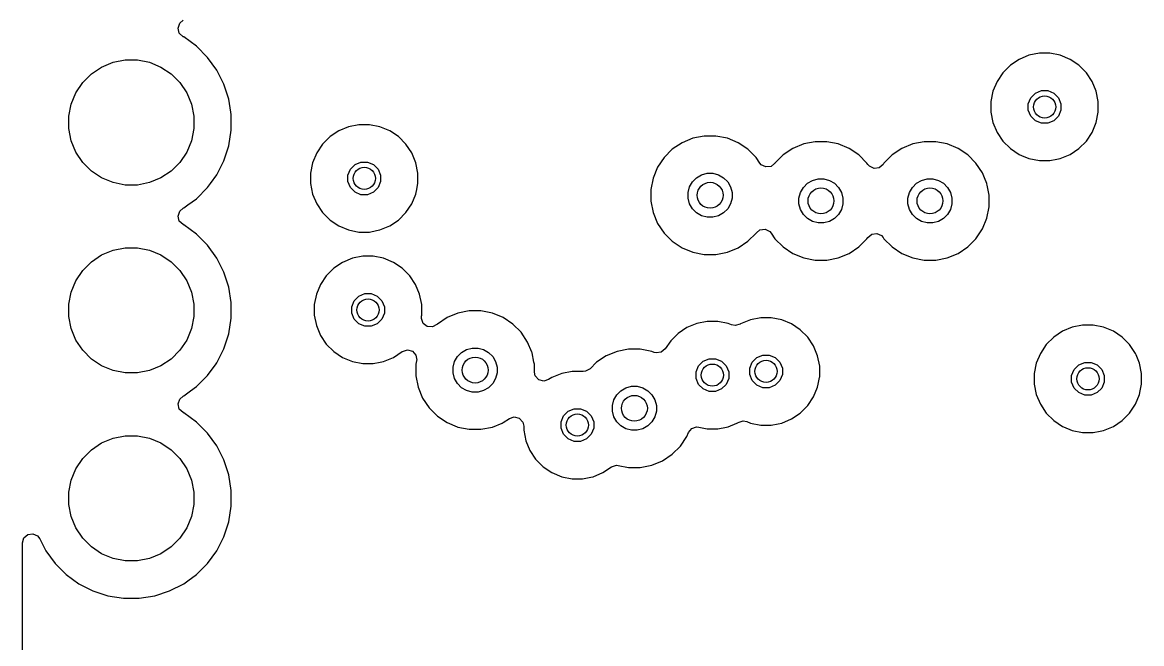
# Model space of a CAD drawing. Header units: inches. Extents: x 5.12 to 6.15, y -4.12 to -1.79.
# Drawn here: x 5.118 to 5.714, y -3.788 to -3.457 of the extents above; entities that cross this region are included whole.
import ezdxf

# ---------------------------------------------------------------- set-up
doc = ezdxf.new("R2010")
doc.units = ezdxf.units.IN
doc.header["$MEASUREMENT"] = 0
doc.layers.add('In2.Cu', color=33, linetype='CONTINUOUS', true_color=0xce7d2c)

msp = doc.modelspace()

# ---------------------------------------------------------------- linework, layer by layer
at = {"layer": 'In2.Cu', "linetype": 'CONTINUOUS'}
for p, q in [((5.20092, -3.46005), (5.20181, -3.45745)), ((5.20181, -3.45745), (5.20358, -3.45591)), ((5.20158, -3.46272), (5.20092, -3.46005)), ((5.20358, -3.46461), (5.20158, -3.46272)), ((5.2039, -3.46477), (5.20358, -3.46461)), ((5.20393, -3.46478), (5.2039, -3.46477)), ((5.2107, -3.4697), (5.20393, -3.46478)), ((5.21661, -3.47562), (5.2107, -3.4697)), ((5.16634, -3.47824), (5.17278, -3.47696)), ((5.17278, -3.47696), (5.17934, -3.47696)), ((5.17934, -3.47696), (5.18577, -3.47824)), ((5.22153, -3.48239), (5.21661, -3.47562)), ((5.64847, -3.47669), (5.64379, -3.47981)), ((5.65367, -3.47453), (5.64847, -3.47669)), ((5.64847, -3.47669), (5.64847, -3.47669)), ((5.65919, -3.47344), (5.65367, -3.47453)), ((5.65367, -3.47453), (5.65367, -3.47453)), ((5.66481, -3.47344), (5.65919, -3.47344)), ((5.65919, -3.47344), (5.65919, -3.47344)), ((5.67033, -3.47453), (5.66481, -3.47344)), ((5.66481, -3.47344), (5.66481, -3.47344)), ((5.67553, -3.47669), (5.67033, -3.47453)), ((5.67033, -3.47453), (5.67033, -3.47453)), ((5.68021, -3.47981), (5.67553, -3.47669)), ((5.67553, -3.47669), (5.67553, -3.47669)), ((5.15483, -3.48439), (5.16028, -3.48075)), ((5.16028, -3.48075), (5.16634, -3.47824)), ((5.18577, -3.47824), (5.19183, -3.48075)), ((5.19183, -3.48075), (5.19729, -3.48439)), ((5.22533, -3.48985), (5.22153, -3.48239)), ((5.22153, -3.48239), (5.22153, -3.48239)), ((5.22153, -3.48239), (5.22153, -3.48239)), ((5.64379, -3.47981), (5.63981, -3.48379)), ((5.64379, -3.47981), (5.64379, -3.47981)), ((5.68419, -3.48379), (5.68021, -3.47981)), ((5.68021, -3.47981), (5.68021, -3.47981)), ((5.14655, -3.49448), (5.15019, -3.48903)), ((5.15019, -3.48903), (5.15483, -3.48439)), ((5.19729, -3.48439), (5.20193, -3.48903)), ((5.20193, -3.48903), (5.20557, -3.49448)), ((5.63669, -3.48847), (5.63453, -3.49367)), ((5.63981, -3.48379), (5.63669, -3.48847)), ((5.63669, -3.48847), (5.63669, -3.48847)), ((5.63981, -3.48379), (5.63981, -3.48379)), ((5.68731, -3.48847), (5.68419, -3.48379)), ((5.68419, -3.48379), (5.68419, -3.48379)), ((5.68947, -3.49367), (5.68731, -3.48847)), ((5.68731, -3.48847), (5.68731, -3.48847)), ((5.68731, -3.48847), (5.68731, -3.48847)), ((5.14404, -3.50054), (5.14655, -3.49448)), ((5.20557, -3.49448), (5.20808, -3.50054)), ((5.22792, -3.49781), (5.22533, -3.48985)), ((5.63453, -3.49367), (5.63344, -3.49919)), ((5.63453, -3.49367), (5.63453, -3.49367)), ((5.65463, -3.49708), (5.65708, -3.49463)), ((5.65708, -3.49463), (5.66027, -3.49331)), ((5.66027, -3.49331), (5.66373, -3.49331)), ((5.66373, -3.49331), (5.66692, -3.49463)), ((5.66692, -3.49463), (5.66937, -3.49708)), ((5.69056, -3.49919), (5.68947, -3.49367)), ((5.68947, -3.49367), (5.68947, -3.49367)), ((5.68947, -3.49367), (5.68947, -3.49367)), ((5.14276, -3.50698), (5.14404, -3.50054)), ((5.20808, -3.50054), (5.20936, -3.50698)), ((5.22903, -3.50481), (5.22792, -3.49781)), ((5.63344, -3.49919), (5.63344, -3.49919)), ((5.63344, -3.49919), (5.63344, -3.50481)), ((5.65331, -3.50027), (5.65463, -3.49708)), ((5.65331, -3.50373), (5.65331, -3.50027)), ((5.66937, -3.49708), (5.67069, -3.50027)), ((5.67069, -3.50027), (5.67069, -3.50373)), ((5.69056, -3.50481), (5.69056, -3.49919)), ((5.69056, -3.49919), (5.69056, -3.49919)), ((5.14276, -3.51354), (5.14276, -3.50698)), ((5.20936, -3.50698), (5.20936, -3.51354)), ((5.22923, -3.50607), (5.22903, -3.50481)), ((5.22923, -3.51444), (5.22923, -3.50607)), ((5.63344, -3.50481), (5.63344, -3.50481)), ((5.63344, -3.50481), (5.63344, -3.50481)), ((5.63344, -3.50481), (5.63453, -3.51033)), ((5.65463, -3.50692), (5.65331, -3.50373)), ((5.65708, -3.50937), (5.65463, -3.50692)), ((5.66937, -3.50692), (5.66692, -3.50937)), ((5.67069, -3.50373), (5.66937, -3.50692)), ((5.68947, -3.51033), (5.69056, -3.50481)), ((5.29167, -3.51253), (5.28647, -3.51469)), ((5.29719, -3.51144), (5.29167, -3.51253)), ((5.29167, -3.51253), (5.29167, -3.51253)), ((5.30281, -3.51144), (5.29719, -3.51144)), ((5.29719, -3.51144), (5.29719, -3.51144)), ((5.30833, -3.51253), (5.30281, -3.51144)), ((5.30281, -3.51144), (5.30281, -3.51144)), ((5.31353, -3.51469), (5.30833, -3.51253)), ((5.30833, -3.51253), (5.30833, -3.51253)), ((5.63453, -3.51033), (5.63453, -3.51033)), ((5.63453, -3.51033), (5.63669, -3.51553)), ((5.66027, -3.51069), (5.65708, -3.50937)), ((5.66373, -3.51069), (5.66027, -3.51069)), ((5.66692, -3.50937), (5.66373, -3.51069)), ((5.68731, -3.51553), (5.68947, -3.51033)), ((5.14404, -3.51997), (5.14276, -3.51354)), ((5.20936, -3.51354), (5.20808, -3.51997)), ((5.22792, -3.52271), (5.22923, -3.51444)), ((5.28179, -3.51781), (5.27781, -3.52179)), ((5.28647, -3.51469), (5.28179, -3.51781)), ((5.28179, -3.51781), (5.28179, -3.51781)), ((5.28647, -3.51469), (5.28647, -3.51469)), ((5.31821, -3.51781), (5.31353, -3.51469)), ((5.31353, -3.51469), (5.31353, -3.51469)), ((5.32219, -3.52179), (5.31821, -3.51781)), ((5.31821, -3.51781), (5.31821, -3.51781)), ((5.47481, -3.5187), (5.46907, -3.52107)), ((5.4809, -3.51748), (5.47481, -3.5187)), ((5.47481, -3.5187), (5.47481, -3.5187)), ((5.4871, -3.51748), (5.4809, -3.51748)), ((5.4809, -3.51748), (5.4809, -3.51748)), ((5.49319, -3.5187), (5.4871, -3.51748)), ((5.4871, -3.51748), (5.4871, -3.51748)), ((5.49893, -3.52107), (5.49319, -3.5187)), ((5.49319, -3.5187), (5.49319, -3.5187)), ((5.63669, -3.51553), (5.63669, -3.51553)), ((5.63669, -3.51553), (5.63981, -3.52021)), ((5.68419, -3.52021), (5.68731, -3.51553)), ((5.14655, -3.52603), (5.14404, -3.51997)), ((5.20808, -3.51997), (5.20557, -3.52603)), ((5.22533, -3.53067), (5.22792, -3.52271)), ((5.27781, -3.52179), (5.27469, -3.52647)), ((5.27781, -3.52179), (5.27781, -3.52179)), ((5.32531, -3.52647), (5.32219, -3.52179)), ((5.32219, -3.52179), (5.32219, -3.52179)), ((5.46391, -3.52452), (5.45952, -3.52891)), ((5.46907, -3.52107), (5.46391, -3.52452)), ((5.46391, -3.52452), (5.46391, -3.52452)), ((5.46907, -3.52107), (5.46907, -3.52107)), ((5.50409, -3.52452), (5.49893, -3.52107)), ((5.49893, -3.52107), (5.49893, -3.52107)), ((5.50848, -3.52891), (5.50409, -3.52452)), ((5.50409, -3.52452), (5.50409, -3.52452)), ((5.52807, -3.52407), (5.52291, -3.52752)), ((5.53381, -3.5217), (5.52807, -3.52407)), ((5.52807, -3.52407), (5.52807, -3.52407)), ((5.5399, -3.52048), (5.53381, -3.5217)), ((5.53381, -3.5217), (5.53381, -3.5217)), ((5.5461, -3.52048), (5.5399, -3.52048)), ((5.5399, -3.52048), (5.5399, -3.52048)), ((5.55219, -3.5217), (5.5461, -3.52048)), ((5.5461, -3.52048), (5.5461, -3.52048)), ((5.55793, -3.52407), (5.55219, -3.5217)), ((5.55219, -3.5217), (5.55219, -3.5217)), ((5.56309, -3.52752), (5.55793, -3.52407)), ((5.55793, -3.52407), (5.55793, -3.52407)), ((5.58607, -3.52407), (5.58091, -3.52752)), ((5.59181, -3.5217), (5.58607, -3.52407)), ((5.58607, -3.52407), (5.58607, -3.52407)), ((5.5979, -3.52048), (5.59181, -3.5217)), ((5.59181, -3.5217), (5.59181, -3.5217)), ((5.6041, -3.52048), (5.5979, -3.52048)), ((5.5979, -3.52048), (5.5979, -3.52048)), ((5.61019, -3.5217), (5.6041, -3.52048)), ((5.6041, -3.52048), (5.6041, -3.52048)), ((5.61593, -3.52407), (5.61019, -3.5217)), ((5.61019, -3.5217), (5.61019, -3.5217)), ((5.62109, -3.52752), (5.61593, -3.52407)), ((5.61593, -3.52407), (5.61593, -3.52407)), ((5.63981, -3.52021), (5.63981, -3.52021)), ((5.63981, -3.52021), (5.64379, -3.52419)), ((5.64379, -3.52419), (5.64379, -3.52419)), ((5.64379, -3.52419), (5.64847, -3.52731)), ((5.67553, -3.52731), (5.68021, -3.52419)), ((5.68021, -3.52419), (5.68419, -3.52021)), ((5.15019, -3.53149), (5.14655, -3.52603)), ((5.20557, -3.52603), (5.20193, -3.53149)), ((5.22153, -3.53813), (5.22533, -3.53067)), ((5.27469, -3.52647), (5.27253, -3.53167)), ((5.27469, -3.52647), (5.27469, -3.52647)), ((5.32747, -3.53167), (5.32531, -3.52647)), ((5.32531, -3.52647), (5.32531, -3.52647)), ((5.32531, -3.52647), (5.32531, -3.52647)), ((5.45952, -3.52891), (5.45607, -3.53407)), ((5.45952, -3.52891), (5.45952, -3.52891)), ((5.51044, -3.53185), (5.50848, -3.52891)), ((5.50848, -3.52891), (5.50848, -3.52891)), ((5.52291, -3.52752), (5.51852, -3.53191)), ((5.52291, -3.52752), (5.52291, -3.52752)), ((5.56748, -3.53191), (5.56309, -3.52752)), ((5.56309, -3.52752), (5.56309, -3.52752)), ((5.58091, -3.52752), (5.57652, -3.53191)), ((5.58091, -3.52752), (5.58091, -3.52752)), ((5.62548, -3.53191), (5.62109, -3.52752)), ((5.62109, -3.52752), (5.62109, -3.52752)), ((5.64847, -3.52731), (5.64847, -3.52731)), ((5.64847, -3.52731), (5.64965, -3.5278)), ((5.64965, -3.5278), (5.65367, -3.52947)), ((5.65367, -3.52947), (5.65367, -3.52947)), ((5.65367, -3.52947), (5.65367, -3.52947)), ((5.65367, -3.52947), (5.65919, -3.53056)), ((5.65919, -3.53056), (5.65919, -3.53056)), ((5.65919, -3.53056), (5.66481, -3.53056)), ((5.66481, -3.53056), (5.66853, -3.52982)), ((5.66853, -3.52982), (5.67033, -3.52947)), ((5.67033, -3.52947), (5.67553, -3.52731)), ((5.15483, -3.53613), (5.15019, -3.53149)), ((5.16028, -3.53977), (5.15483, -3.53613)), ((5.19729, -3.53613), (5.19183, -3.53977)), ((5.20193, -3.53149), (5.19729, -3.53613)), ((5.27253, -3.53167), (5.27144, -3.53719)), ((5.27144, -3.53719), (5.27144, -3.53719)), ((5.27144, -3.53719), (5.27144, -3.54281)), ((5.27253, -3.53167), (5.27253, -3.53167)), ((5.29131, -3.53827), (5.29263, -3.53508)), ((5.29263, -3.53508), (5.29508, -3.53263)), ((5.29508, -3.53263), (5.29827, -3.53131)), ((5.29827, -3.53131), (5.30173, -3.53131)), ((5.30173, -3.53131), (5.30492, -3.53263)), ((5.30492, -3.53263), (5.30737, -3.53508)), ((5.30737, -3.53508), (5.30869, -3.53827)), ((5.32856, -3.53719), (5.32747, -3.53167)), ((5.32747, -3.53167), (5.32747, -3.53167)), ((5.32747, -3.53167), (5.32747, -3.53167)), ((5.32856, -3.54281), (5.32856, -3.53719)), ((5.45607, -3.53407), (5.4537, -3.53981)), ((5.45607, -3.53407), (5.45607, -3.53407)), ((5.51124, -3.53277), (5.51044, -3.53185)), ((5.51372, -3.53395), (5.51124, -3.53277)), ((5.51645, -3.53361), (5.51372, -3.53395)), ((5.51832, -3.53205), (5.51645, -3.53361)), ((5.51837, -3.5321), (5.51832, -3.53205)), ((5.51852, -3.53191), (5.51837, -3.5321)), ((5.56794, -3.5326), (5.56748, -3.53191)), ((5.56748, -3.53191), (5.56748, -3.53191)), ((5.56874, -3.53352), (5.56794, -3.5326)), ((5.57122, -3.53471), (5.56874, -3.53352)), ((5.57395, -3.53436), (5.57122, -3.53471)), ((5.57606, -3.5326), (5.57395, -3.53436)), ((5.57652, -3.53191), (5.57606, -3.5326)), ((5.57652, -3.53191), (5.57652, -3.53191)), ((5.62893, -3.53707), (5.62548, -3.53191)), ((5.62548, -3.53191), (5.62548, -3.53191)), ((5.63, -3.53966), (5.62893, -3.53707)), ((5.62893, -3.53707), (5.62893, -3.53707)), ((5.16634, -3.54228), (5.16028, -3.53977)), ((5.17278, -3.54356), (5.16634, -3.54228)), ((5.18577, -3.54228), (5.17934, -3.54356)), ((5.19183, -3.53977), (5.18577, -3.54228)), ((5.21661, -3.5449), (5.21813, -3.54281)), ((5.21813, -3.54281), (5.22153, -3.53813)), ((5.22153, -3.53813), (5.22153, -3.53813)), ((5.22153, -3.53813), (5.22153, -3.53813)), ((5.27144, -3.54281), (5.27144, -3.54281)), ((5.27144, -3.54281), (5.27144, -3.54281)), ((5.27144, -3.54281), (5.27253, -3.54833)), ((5.29131, -3.54173), (5.29131, -3.53827)), ((5.29263, -3.54492), (5.29131, -3.54173)), ((5.30869, -3.54173), (5.30737, -3.54492)), ((5.30869, -3.53827), (5.30869, -3.54173)), ((5.32819, -3.5447), (5.32856, -3.54281)), ((5.32856, -3.54281), (5.32856, -3.54281)), ((5.4537, -3.53981), (5.45248, -3.5459)), ((5.4537, -3.53981), (5.4537, -3.53981)), ((5.47309, -3.54448), (5.47463, -3.54181)), ((5.47463, -3.54181), (5.47681, -3.53963)), ((5.47681, -3.53963), (5.47948, -3.53809)), ((5.47948, -3.53809), (5.48246, -3.53729)), ((5.48246, -3.53729), (5.48554, -3.53729)), ((5.48554, -3.53729), (5.48852, -3.53809)), ((5.48852, -3.53809), (5.49119, -3.53963)), ((5.49119, -3.53963), (5.49337, -3.54181)), ((5.49337, -3.54181), (5.49491, -3.54448)), ((5.53363, -3.54481), (5.53581, -3.54263)), ((5.53581, -3.54263), (5.53848, -3.54109)), ((5.53848, -3.54109), (5.54146, -3.54029)), ((5.54146, -3.54029), (5.54454, -3.54029)), ((5.54454, -3.54029), (5.54752, -3.54109)), ((5.54752, -3.54109), (5.55019, -3.54263)), ((5.55019, -3.54263), (5.55237, -3.54481)), ((5.59163, -3.54481), (5.59381, -3.54263)), ((5.59381, -3.54263), (5.59648, -3.54109)), ((5.59648, -3.54109), (5.59946, -3.54029)), ((5.59946, -3.54029), (5.60254, -3.54029)), ((5.60254, -3.54029), (5.60552, -3.54109)), ((5.60552, -3.54109), (5.60819, -3.54263)), ((5.60819, -3.54263), (5.61037, -3.54481)), ((5.6313, -3.54281), (5.63, -3.53966)), ((5.63132, -3.5429), (5.6313, -3.54281)), ((5.63146, -3.54361), (5.63132, -3.5429)), ((5.17934, -3.54356), (5.17278, -3.54356)), ((5.2107, -3.55081), (5.21661, -3.5449)), ((5.21661, -3.5449), (5.21661, -3.5449)), ((5.21661, -3.5449), (5.21661, -3.5449)), ((5.27253, -3.54833), (5.27253, -3.54833)), ((5.27253, -3.54833), (5.27469, -3.55353)), ((5.29508, -3.54737), (5.29263, -3.54492)), ((5.29827, -3.54869), (5.29508, -3.54737)), ((5.30173, -3.54869), (5.29827, -3.54869)), ((5.30492, -3.54737), (5.30173, -3.54869)), ((5.30737, -3.54492), (5.30492, -3.54737)), ((5.32531, -3.55353), (5.32747, -3.54833)), ((5.32747, -3.54833), (5.32762, -3.54757)), ((5.32762, -3.54757), (5.32795, -3.5459)), ((5.32795, -3.5459), (5.32819, -3.5447)), ((5.32819, -3.5447), (5.32819, -3.5447)), ((5.45248, -3.5459), (5.45248, -3.5521)), ((5.47229, -3.54746), (5.47309, -3.54448)), ((5.47229, -3.55054), (5.47229, -3.54746)), ((5.49491, -3.54448), (5.49571, -3.54746)), ((5.49571, -3.54746), (5.49571, -3.55054)), ((5.53129, -3.55046), (5.53209, -3.54748)), ((5.53209, -3.54748), (5.53363, -3.54481)), ((5.55237, -3.54481), (5.55391, -3.54748)), ((5.55391, -3.54748), (5.55471, -3.55046)), ((5.58929, -3.55046), (5.59009, -3.54748)), ((5.59009, -3.54748), (5.59163, -3.54481)), ((5.61037, -3.54481), (5.61191, -3.54748)), ((5.61191, -3.54748), (5.61271, -3.55046)), ((5.63252, -3.5489), (5.63146, -3.54361)), ((5.63146, -3.54361), (5.63146, -3.54361)), ((5.63252, -3.5551), (5.63252, -3.5489)), ((5.63252, -3.5489), (5.63252, -3.5489)), ((5.20393, -3.55573), (5.2062, -3.55408)), ((5.2062, -3.55408), (5.2107, -3.55081)), ((5.2107, -3.55081), (5.2107, -3.55081)), ((5.2107, -3.55081), (5.2107, -3.55081)), ((5.27469, -3.55353), (5.27469, -3.55353)), ((5.27469, -3.55353), (5.27781, -3.55821)), ((5.32219, -3.55821), (5.32531, -3.55353)), ((5.45248, -3.5521), (5.4537, -3.55819)), ((5.47309, -3.55352), (5.47229, -3.55054)), ((5.47463, -3.55619), (5.47309, -3.55352)), ((5.49491, -3.55352), (5.49337, -3.55619)), ((5.49571, -3.55054), (5.49491, -3.55352)), ((5.53129, -3.55354), (5.53129, -3.55046)), ((5.53209, -3.55652), (5.53129, -3.55354)), ((5.55471, -3.55354), (5.55391, -3.55652)), ((5.55471, -3.55046), (5.55471, -3.55354)), ((5.58929, -3.55354), (5.58929, -3.55046)), ((5.59009, -3.55652), (5.58929, -3.55354)), ((5.61271, -3.55354), (5.61191, -3.55652)), ((5.61271, -3.55046), (5.61271, -3.55354)), ((5.20092, -3.56005), (5.20181, -3.55745)), ((5.20158, -3.56272), (5.20092, -3.56005)), ((5.20181, -3.55745), (5.20358, -3.55591)), ((5.20358, -3.55591), (5.20393, -3.55573)), ((5.27781, -3.55821), (5.27781, -3.55821)), ((5.27781, -3.55821), (5.28179, -3.56219)), ((5.31821, -3.56219), (5.32219, -3.55821)), ((5.4537, -3.55819), (5.4537, -3.55819)), ((5.4537, -3.55819), (5.45607, -3.56393)), ((5.47681, -3.55837), (5.47463, -3.55619)), ((5.47948, -3.55991), (5.47681, -3.55837)), ((5.48246, -3.56071), (5.47948, -3.55991)), ((5.48554, -3.56071), (5.48246, -3.56071)), ((5.48852, -3.55991), (5.48554, -3.56071)), ((5.49119, -3.55837), (5.48852, -3.55991)), ((5.49337, -3.55619), (5.49119, -3.55837)), ((5.53363, -3.55919), (5.53209, -3.55652)), ((5.53581, -3.56137), (5.53363, -3.55919)), ((5.55237, -3.55919), (5.55019, -3.56137)), ((5.55391, -3.55652), (5.55237, -3.55919)), ((5.59163, -3.55919), (5.59009, -3.55652)), ((5.59381, -3.56137), (5.59163, -3.55919)), ((5.61037, -3.55919), (5.60819, -3.56137)), ((5.61191, -3.55652), (5.61037, -3.55919)), ((5.6313, -3.56119), (5.63252, -3.5551)), ((5.20358, -3.56461), (5.20158, -3.56272)), ((5.2039, -3.56477), (5.20358, -3.56461)), ((5.20393, -3.56478), (5.2039, -3.56477)), ((5.2107, -3.5697), (5.20393, -3.56478)), ((5.28179, -3.56219), (5.28179, -3.56219)), ((5.28179, -3.56219), (5.28647, -3.56531)), ((5.28647, -3.56531), (5.28647, -3.56531)), ((5.28647, -3.56531), (5.28647, -3.56531)), ((5.28647, -3.56531), (5.29167, -3.56747)), ((5.30833, -3.56747), (5.31353, -3.56531)), ((5.31353, -3.56531), (5.31821, -3.56219)), ((5.45607, -3.56393), (5.45607, -3.56393)), ((5.45607, -3.56393), (5.45952, -3.56909)), ((5.53848, -3.56291), (5.53581, -3.56137)), ((5.54146, -3.56371), (5.53848, -3.56291)), ((5.54454, -3.56371), (5.54146, -3.56371)), ((5.54752, -3.56291), (5.54454, -3.56371)), ((5.55019, -3.56137), (5.54752, -3.56291)), ((5.59648, -3.56291), (5.59381, -3.56137)), ((5.59946, -3.56371), (5.59648, -3.56291)), ((5.60254, -3.56371), (5.59946, -3.56371)), ((5.60552, -3.56291), (5.60254, -3.56371)), ((5.60819, -3.56137), (5.60552, -3.56291)), ((5.62548, -3.57209), (5.62893, -3.56693)), ((5.62893, -3.56693), (5.6313, -3.56119)), ((5.21661, -3.57562), (5.2107, -3.5697)), ((5.29167, -3.56747), (5.29167, -3.56747)), ((5.29167, -3.56747), (5.29167, -3.56747)), ((5.29167, -3.56747), (5.29719, -3.56856)), ((5.29719, -3.56856), (5.29719, -3.56856)), ((5.29719, -3.56856), (5.30281, -3.56856)), ((5.30281, -3.56856), (5.30653, -3.56782)), ((5.30653, -3.56782), (5.30833, -3.56747)), ((5.45952, -3.56909), (5.45952, -3.56909)), ((5.45952, -3.56909), (5.46391, -3.57348)), ((5.50409, -3.57348), (5.50848, -3.56909)), ((5.50848, -3.56909), (5.50863, -3.5689)), ((5.50848, -3.56909), (5.50848, -3.56909)), ((5.50863, -3.5689), (5.50868, -3.56895)), ((5.50868, -3.56895), (5.51055, -3.56739)), ((5.51055, -3.56739), (5.51328, -3.56705)), ((5.51328, -3.56705), (5.51576, -3.56823)), ((5.51576, -3.56823), (5.51656, -3.56915)), ((5.51656, -3.56915), (5.51852, -3.57209)), ((5.51852, -3.57209), (5.51852, -3.57209)), ((5.51852, -3.57209), (5.52291, -3.57648)), ((5.56309, -3.57648), (5.56748, -3.57209)), ((5.56748, -3.57209), (5.56794, -3.5714)), ((5.56794, -3.5714), (5.57005, -3.56964)), ((5.57005, -3.56964), (5.57278, -3.56929)), ((5.57278, -3.56929), (5.57526, -3.57048)), ((5.57526, -3.57048), (5.57606, -3.5714)), ((5.57606, -3.5714), (5.57652, -3.57209)), ((5.57652, -3.57209), (5.57652, -3.57209)), ((5.57652, -3.57209), (5.58091, -3.57648)), ((5.62109, -3.57648), (5.62548, -3.57209)), ((5.16028, -3.58075), (5.16634, -3.57824)), ((5.16634, -3.57824), (5.17278, -3.57696)), ((5.17278, -3.57696), (5.17934, -3.57696)), ((5.17934, -3.57696), (5.18577, -3.57824)), ((5.18577, -3.57824), (5.19183, -3.58075)), ((5.22153, -3.58239), (5.21661, -3.57562)), ((5.46391, -3.57348), (5.46391, -3.57348)), ((5.46391, -3.57348), (5.46907, -3.57693)), ((5.46907, -3.57693), (5.46907, -3.57693)), ((5.46907, -3.57693), (5.47481, -3.5793)), ((5.49319, -3.5793), (5.49893, -3.57693)), ((5.49893, -3.57693), (5.50409, -3.57348)), ((5.52291, -3.57648), (5.52291, -3.57648)), ((5.52291, -3.57648), (5.52807, -3.57993)), ((5.55793, -3.57993), (5.56309, -3.57648)), ((5.58091, -3.57648), (5.58091, -3.57648)), ((5.58091, -3.57648), (5.58607, -3.57993)), ((5.61593, -3.57993), (5.62109, -3.57648)), ((5.15019, -3.58903), (5.15483, -3.58439)), ((5.15483, -3.58439), (5.16028, -3.58075)), ((5.19183, -3.58075), (5.19729, -3.58439)), ((5.19729, -3.58439), (5.20193, -3.58903)), ((5.22533, -3.58985), (5.22153, -3.58239)), ((5.22153, -3.58239), (5.22153, -3.58239)), ((5.22153, -3.58239), (5.22153, -3.58239)), ((5.28847, -3.58469), (5.28379, -3.58781)), ((5.29367, -3.58253), (5.28847, -3.58469)), ((5.28847, -3.58469), (5.28847, -3.58469)), ((5.29919, -3.58144), (5.29367, -3.58253)), ((5.29367, -3.58253), (5.29367, -3.58253)), ((5.30481, -3.58144), (5.29919, -3.58144)), ((5.29919, -3.58144), (5.29919, -3.58144)), ((5.31033, -3.58253), (5.30481, -3.58144)), ((5.30481, -3.58144), (5.30481, -3.58144)), ((5.31553, -3.58469), (5.31033, -3.58253)), ((5.31033, -3.58253), (5.31033, -3.58253)), ((5.32021, -3.58781), (5.31553, -3.58469)), ((5.31553, -3.58469), (5.31553, -3.58469)), ((5.47481, -3.5793), (5.47481, -3.5793)), ((5.47481, -3.5793), (5.4809, -3.58052)), ((5.4809, -3.58052), (5.4809, -3.58052)), ((5.4809, -3.58052), (5.4809, -3.58052)), ((5.4809, -3.58052), (5.4871, -3.58052)), ((5.4871, -3.58052), (5.49319, -3.5793)), ((5.4871, -3.58052), (5.4871, -3.58052)), ((5.52807, -3.57993), (5.52807, -3.57993)), ((5.52807, -3.57993), (5.53381, -3.5823)), ((5.53381, -3.5823), (5.53381, -3.5823)), ((5.53381, -3.5823), (5.5399, -3.58352)), ((5.5399, -3.58352), (5.5399, -3.58352)), ((5.5399, -3.58352), (5.5399, -3.58352)), ((5.5399, -3.58352), (5.5461, -3.58352)), ((5.5461, -3.58352), (5.55219, -3.5823)), ((5.5461, -3.58352), (5.5461, -3.58352)), ((5.55219, -3.5823), (5.55793, -3.57993)), ((5.58607, -3.57993), (5.58607, -3.57993)), ((5.58607, -3.57993), (5.59181, -3.5823)), ((5.59181, -3.5823), (5.59181, -3.5823)), ((5.59181, -3.5823), (5.5979, -3.58352)), ((5.5979, -3.58352), (5.5979, -3.58352)), ((5.5979, -3.58352), (5.5979, -3.58352)), ((5.5979, -3.58352), (5.6041, -3.58352)), ((5.6041, -3.58352), (5.61019, -3.5823)), ((5.6041, -3.58352), (5.6041, -3.58352)), ((5.61019, -3.5823), (5.61593, -3.57993)), ((5.14655, -3.59448), (5.15019, -3.58903)), ((5.20193, -3.58903), (5.20557, -3.59448)), ((5.22792, -3.59781), (5.22533, -3.58985)), ((5.28379, -3.58781), (5.27981, -3.59179)), ((5.28379, -3.58781), (5.28379, -3.58781)), ((5.32419, -3.59179), (5.32021, -3.58781)), ((5.32021, -3.58781), (5.32021, -3.58781)), ((5.14404, -3.60054), (5.14655, -3.59448)), ((5.20557, -3.59448), (5.20808, -3.60054)), ((5.27669, -3.59647), (5.27453, -3.60167)), ((5.27981, -3.59179), (5.27669, -3.59647)), ((5.27669, -3.59647), (5.27669, -3.59647)), ((5.27981, -3.59179), (5.27981, -3.59179)), ((5.32731, -3.59647), (5.32419, -3.59179)), ((5.32419, -3.59179), (5.32419, -3.59179)), ((5.32947, -3.60167), (5.32731, -3.59647)), ((5.32731, -3.59647), (5.32731, -3.59647)), ((5.32731, -3.59647), (5.32731, -3.59647)), ((5.14276, -3.60698), (5.14404, -3.60054)), ((5.20808, -3.60054), (5.20936, -3.60698)), ((5.22923, -3.60607), (5.22792, -3.59781)), ((5.27453, -3.60167), (5.27344, -3.60719)), ((5.27453, -3.60167), (5.27453, -3.60167)), ((5.29463, -3.60508), (5.29708, -3.60263)), ((5.29708, -3.60263), (5.30027, -3.60131)), ((5.30027, -3.60131), (5.30373, -3.60131)), ((5.30373, -3.60131), (5.30692, -3.60263)), ((5.30692, -3.60263), (5.30937, -3.60508)), ((5.33056, -3.60719), (5.32947, -3.60167)), ((5.32947, -3.60167), (5.32947, -3.60167)), ((5.32947, -3.60167), (5.32947, -3.60167)), ((5.14276, -3.61354), (5.14276, -3.60698)), ((5.20936, -3.60698), (5.20936, -3.61354)), ((5.22923, -3.61281), (5.22923, -3.60607)), ((5.27344, -3.60719), (5.27344, -3.60719)), ((5.27344, -3.60719), (5.27344, -3.61281)), ((5.29331, -3.60827), (5.29463, -3.60508)), ((5.29331, -3.61173), (5.29331, -3.60827)), ((5.30937, -3.60508), (5.31069, -3.60827)), ((5.31069, -3.60827), (5.31069, -3.61173)), ((5.33056, -3.61281), (5.33056, -3.60719)), ((5.33056, -3.60719), (5.33056, -3.60719)), ((5.14404, -3.61997), (5.14276, -3.61354)), ((5.20936, -3.61354), (5.20808, -3.61997)), ((5.22792, -3.62271), (5.22923, -3.61444)), ((5.22923, -3.61444), (5.22923, -3.61281)), ((5.27344, -3.61281), (5.27344, -3.61281)), ((5.27344, -3.61281), (5.27344, -3.61281)), ((5.27344, -3.61281), (5.27453, -3.61833)), ((5.29463, -3.61492), (5.29331, -3.61173)), ((5.31069, -3.61173), (5.30937, -3.61492)), ((5.33038, -3.61462), (5.33046, -3.61332)), ((5.33134, -3.6172), (5.33038, -3.61462)), ((5.33046, -3.61332), (5.33056, -3.61281)), ((5.34407, -3.61407), (5.33891, -3.61752)), ((5.34981, -3.6117), (5.34407, -3.61407)), ((5.34407, -3.61407), (5.34407, -3.61407)), ((5.3559, -3.61048), (5.34981, -3.6117)), ((5.34981, -3.6117), (5.34981, -3.6117)), ((5.3621, -3.61048), (5.3559, -3.61048)), ((5.3559, -3.61048), (5.3559, -3.61048)), ((5.36819, -3.6117), (5.3621, -3.61048)), ((5.3621, -3.61048), (5.3621, -3.61048)), ((5.37393, -3.61407), (5.36819, -3.6117)), ((5.36819, -3.6117), (5.36819, -3.6117)), ((5.37909, -3.61752), (5.37393, -3.61407)), ((5.37393, -3.61407), (5.37393, -3.61407)), ((5.51097, -3.61415), (5.50545, -3.61525)), ((5.51659, -3.61415), (5.51097, -3.61415)), ((5.51097, -3.61415), (5.51097, -3.61415)), ((5.52211, -3.61525), (5.51659, -3.61415)), ((5.51659, -3.61415), (5.51659, -3.61415)), ((5.14655, -3.62603), (5.14404, -3.61997)), ((5.20808, -3.61997), (5.20557, -3.62603)), ((5.27453, -3.61833), (5.27453, -3.61833)), ((5.27453, -3.61833), (5.27669, -3.62353)), ((5.29708, -3.61737), (5.29463, -3.61492)), ((5.30027, -3.61869), (5.29708, -3.61737)), ((5.30373, -3.61869), (5.30027, -3.61869)), ((5.30692, -3.61737), (5.30373, -3.61869)), ((5.30937, -3.61492), (5.30692, -3.61737)), ((5.33354, -3.61885), (5.33134, -3.6172)), ((5.33629, -3.61905), (5.33354, -3.61885)), ((5.3387, -3.61773), (5.33629, -3.61905)), ((5.33891, -3.61752), (5.3387, -3.61773)), ((5.38348, -3.62191), (5.37909, -3.61752)), ((5.37909, -3.61752), (5.37909, -3.61752)), ((5.47171, -3.61937), (5.46703, -3.6225)), ((5.4769, -3.61722), (5.47171, -3.61937)), ((5.47171, -3.61937), (5.47171, -3.61937)), ((5.48242, -3.61612), (5.4769, -3.61722)), ((5.4769, -3.61722), (5.4769, -3.61722)), ((5.48805, -3.61612), (5.48242, -3.61612)), ((5.48242, -3.61612), (5.48242, -3.61612)), ((5.49357, -3.61722), (5.48805, -3.61612)), ((5.48805, -3.61612), (5.48805, -3.61612)), ((5.49545, -3.618), (5.49357, -3.61722)), ((5.49357, -3.61722), (5.49357, -3.61722)), ((5.49741, -3.61837), (5.49545, -3.618)), ((5.50003, -3.61755), (5.49741, -3.61837)), ((5.50025, -3.6174), (5.50003, -3.61755)), ((5.50545, -3.61525), (5.50025, -3.6174)), ((5.50545, -3.61525), (5.50545, -3.61525)), ((5.52731, -3.6174), (5.52211, -3.61525)), ((5.52211, -3.61525), (5.52211, -3.61525)), ((5.53199, -3.62053), (5.52731, -3.6174)), ((5.52731, -3.6174), (5.52731, -3.6174)), ((5.53597, -3.62451), (5.53199, -3.62053)), ((5.53199, -3.62053), (5.53199, -3.62053)), ((5.67671, -3.61919), (5.67151, -3.62134)), ((5.68223, -3.61809), (5.67671, -3.61919)), ((5.67671, -3.61919), (5.67671, -3.61919)), ((5.68785, -3.61809), (5.68223, -3.61809)), ((5.68223, -3.61809), (5.68223, -3.61809)), ((5.69337, -3.61919), (5.68785, -3.61809)), ((5.68785, -3.61809), (5.68785, -3.61809)), ((5.69857, -3.62134), (5.69337, -3.61919)), ((5.69337, -3.61919), (5.69337, -3.61919)), ((5.15019, -3.63149), (5.14655, -3.62603)), ((5.20557, -3.62603), (5.20193, -3.63149)), ((5.22533, -3.63067), (5.22792, -3.62271)), ((5.27669, -3.62353), (5.27669, -3.62353)), ((5.27669, -3.62353), (5.27981, -3.62821)), ((5.38693, -3.62707), (5.38348, -3.62191)), ((5.38348, -3.62191), (5.38348, -3.62191)), ((5.46305, -3.62648), (5.46017, -3.63079)), ((5.46703, -3.6225), (5.46305, -3.62648)), ((5.46305, -3.62648), (5.46305, -3.62648)), ((5.46703, -3.6225), (5.46703, -3.6225)), ((5.53909, -3.62919), (5.53597, -3.62451)), ((5.53597, -3.62451), (5.53597, -3.62451)), ((5.66683, -3.62447), (5.66285, -3.62845)), ((5.67151, -3.62134), (5.66683, -3.62447)), ((5.66683, -3.62447), (5.66683, -3.62447)), ((5.67151, -3.62134), (5.67151, -3.62134)), ((5.70325, -3.62447), (5.69857, -3.62134)), ((5.69857, -3.62134), (5.69857, -3.62134)), ((5.70723, -3.62845), (5.70325, -3.62447)), ((5.70325, -3.62447), (5.70325, -3.62447)), ((5.15483, -3.63613), (5.15019, -3.63149)), ((5.20193, -3.63149), (5.19729, -3.63613)), ((5.22153, -3.63813), (5.22533, -3.63067)), ((5.27981, -3.62821), (5.27981, -3.62821)), ((5.27981, -3.62821), (5.28379, -3.63219)), ((5.28379, -3.63219), (5.28379, -3.63219)), ((5.28379, -3.63219), (5.28847, -3.63531)), ((5.31553, -3.63531), (5.32021, -3.63219)), ((5.32021, -3.63219), (5.32034, -3.6321)), ((5.32021, -3.63219), (5.32021, -3.63219)), ((5.32034, -3.6321), (5.32296, -3.63128)), ((5.32296, -3.63128), (5.32562, -3.632)), ((5.32562, -3.632), (5.32746, -3.63405)), ((5.35181, -3.63263), (5.35448, -3.63109)), ((5.35448, -3.63109), (5.35746, -3.63029)), ((5.35746, -3.63029), (5.36054, -3.63029)), ((5.36054, -3.63029), (5.36352, -3.63109)), ((5.36352, -3.63109), (5.36619, -3.63263)), ((5.3892, -3.63255), (5.38693, -3.62707)), ((5.38693, -3.62707), (5.38693, -3.62707)), ((5.43454, -3.63204), (5.4288, -3.63441)), ((5.44063, -3.63083), (5.43454, -3.63204)), ((5.43454, -3.63204), (5.43454, -3.63204)), ((5.44684, -3.63083), (5.44063, -3.63083)), ((5.44063, -3.63083), (5.44063, -3.63083)), ((5.45293, -3.63204), (5.44684, -3.63083)), ((5.44684, -3.63083), (5.44684, -3.63083)), ((5.45424, -3.63258), (5.45293, -3.63204)), ((5.45293, -3.63204), (5.45293, -3.63204)), ((5.45293, -3.63204), (5.45293, -3.63204)), ((5.46017, -3.63079), (5.45806, -3.63255)), ((5.54124, -3.63439), (5.53909, -3.62919)), ((5.53909, -3.62919), (5.53909, -3.62919)), ((5.53909, -3.62919), (5.53909, -3.62919)), ((5.66285, -3.62845), (5.65973, -3.63312)), ((5.66285, -3.62845), (5.66285, -3.62845)), ((5.71035, -3.63312), (5.70723, -3.62845)), ((5.70723, -3.62845), (5.70723, -3.62845)), ((5.16028, -3.63977), (5.15483, -3.63613)), ((5.19729, -3.63613), (5.19183, -3.63977)), ((5.22118, -3.63861), (5.22153, -3.63813)), ((5.28847, -3.63531), (5.28847, -3.63531)), ((5.28847, -3.63531), (5.28847, -3.63531)), ((5.28847, -3.63531), (5.29367, -3.63747)), ((5.29367, -3.63747), (5.29367, -3.63747)), ((5.29367, -3.63747), (5.29367, -3.63747)), ((5.29367, -3.63747), (5.29919, -3.63856)), ((5.30481, -3.63856), (5.30853, -3.63782)), ((5.30853, -3.63782), (5.31033, -3.63747)), ((5.31033, -3.63747), (5.31553, -3.63531)), ((5.32746, -3.63405), (5.3279, -3.63677)), ((5.32784, -3.63711), (5.32748, -3.6389)), ((5.3279, -3.63677), (5.32784, -3.63711)), ((5.34729, -3.64046), (5.34809, -3.63748)), ((5.34809, -3.63748), (5.34963, -3.63481)), ((5.34963, -3.63481), (5.35181, -3.63263)), ((5.36619, -3.63263), (5.36837, -3.63481)), ((5.36837, -3.63481), (5.36991, -3.63748)), ((5.36991, -3.63748), (5.37071, -3.64046)), ((5.3893, -3.63281), (5.3892, -3.63255)), ((5.39031, -3.63786), (5.3893, -3.63281)), ((5.39052, -3.6389), (5.39031, -3.63786)), ((5.42364, -3.63786), (5.42021, -3.6413)), ((5.4288, -3.63441), (5.42364, -3.63786)), ((5.4288, -3.63441), (5.4288, -3.63441)), ((5.45533, -3.63289), (5.45424, -3.63258)), ((5.45806, -3.63255), (5.45533, -3.63289)), ((5.47787, -3.63976), (5.48031, -3.63732)), ((5.48031, -3.63732), (5.48351, -3.636)), ((5.48351, -3.636), (5.48696, -3.636)), ((5.48696, -3.636), (5.49016, -3.63732)), ((5.49016, -3.63732), (5.4926, -3.63976)), ((5.50509, -3.64099), (5.50641, -3.6378)), ((5.50641, -3.6378), (5.50886, -3.63535)), ((5.50886, -3.63535), (5.51205, -3.63403)), ((5.51205, -3.63403), (5.51551, -3.63403)), ((5.51551, -3.63403), (5.5187, -3.63535)), ((5.5187, -3.63535), (5.52114, -3.6378)), ((5.52114, -3.6378), (5.52247, -3.64099)), ((5.54234, -3.6399), (5.54124, -3.63439)), ((5.54124, -3.63439), (5.54124, -3.63439)), ((5.54124, -3.63439), (5.54124, -3.63439)), ((5.65757, -3.63832), (5.65648, -3.64384)), ((5.65973, -3.63312), (5.65757, -3.63832)), ((5.65757, -3.63832), (5.65757, -3.63832)), ((5.65973, -3.63312), (5.65973, -3.63312)), ((5.68012, -3.63929), (5.68331, -3.63797)), ((5.68331, -3.63797), (5.68677, -3.63797)), ((5.68677, -3.63797), (5.68996, -3.63929)), ((5.71071, -3.63398), (5.71035, -3.63312)), ((5.71035, -3.63312), (5.71035, -3.63312)), ((5.7125, -3.63832), (5.71071, -3.63398)), ((5.7136, -3.64384), (5.7125, -3.63832)), ((5.7125, -3.63832), (5.7125, -3.63832)), ((5.7125, -3.63832), (5.7125, -3.63832)), ((5.16634, -3.64228), (5.16028, -3.63977)), ((5.17278, -3.64356), (5.16634, -3.64228)), ((5.17934, -3.64356), (5.17278, -3.64356)), ((5.18577, -3.64228), (5.17934, -3.64356)), ((5.19183, -3.63977), (5.18577, -3.64228)), ((5.21661, -3.6449), (5.22118, -3.63861)), ((5.29919, -3.63856), (5.29919, -3.63856)), ((5.29919, -3.63856), (5.30481, -3.63856)), ((5.32748, -3.6389), (5.32748, -3.6451)), ((5.34729, -3.64354), (5.34729, -3.64046)), ((5.34809, -3.64652), (5.34729, -3.64354)), ((5.37071, -3.64354), (5.36991, -3.64652)), ((5.37071, -3.64046), (5.37071, -3.64354)), ((5.39052, -3.64306), (5.39052, -3.6389)), ((5.39052, -3.6389), (5.39052, -3.6389)), ((5.39099, -3.64516), (5.39052, -3.64306)), ((5.40505, -3.64379), (5.39986, -3.64595)), ((5.41057, -3.6427), (5.40505, -3.64379)), ((5.40505, -3.64379), (5.40505, -3.64379)), ((5.4162, -3.6427), (5.41057, -3.6427)), ((5.41057, -3.6427), (5.41057, -3.6427)), ((5.41628, -3.6427), (5.4162, -3.6427)), ((5.4162, -3.6427), (5.4162, -3.6427)), ((5.41641, -3.6427), (5.41628, -3.6427)), ((5.41644, -3.6427), (5.41641, -3.6427)), ((5.41779, -3.64262), (5.41644, -3.64269)), ((5.41644, -3.64269), (5.41644, -3.6427)), ((5.42021, -3.6413), (5.41779, -3.64262)), ((5.47655, -3.64296), (5.47787, -3.63976)), ((5.47655, -3.64641), (5.47655, -3.64296)), ((5.4926, -3.63976), (5.49392, -3.64296)), ((5.49392, -3.64296), (5.49392, -3.64641)), ((5.50509, -3.64444), (5.50509, -3.64099)), ((5.52247, -3.64099), (5.52247, -3.64444)), ((5.54234, -3.64553), (5.54234, -3.6399)), ((5.65648, -3.64384), (5.65648, -3.64384)), ((5.65648, -3.64384), (5.65648, -3.64947)), ((5.67635, -3.64493), (5.67767, -3.64173)), ((5.67767, -3.64173), (5.68012, -3.63929)), ((5.68996, -3.63929), (5.6924, -3.64173)), ((5.6924, -3.64173), (5.69373, -3.64493)), ((5.7136, -3.64847), (5.7136, -3.64384)), ((5.2107, -3.65081), (5.21661, -3.6449)), ((5.21661, -3.6449), (5.21661, -3.6449)), ((5.21661, -3.6449), (5.21661, -3.6449)), ((5.32748, -3.6451), (5.3287, -3.65119)), ((5.34963, -3.64919), (5.34809, -3.64652)), ((5.35181, -3.65137), (5.34963, -3.64919)), ((5.36837, -3.64919), (5.36619, -3.65137)), ((5.36991, -3.64652), (5.36837, -3.64919)), ((5.39283, -3.64721), (5.39099, -3.64516)), ((5.39548, -3.64794), (5.39283, -3.64721)), ((5.39811, -3.64711), (5.39548, -3.64794)), ((5.39986, -3.64595), (5.39811, -3.64711)), ((5.39986, -3.64595), (5.39986, -3.64595)), ((5.47787, -3.64961), (5.47655, -3.64641)), ((5.48031, -3.65205), (5.47787, -3.64961)), ((5.4926, -3.64961), (5.49016, -3.65205)), ((5.49392, -3.64641), (5.4926, -3.64961)), ((5.50641, -3.64764), (5.50509, -3.64444)), ((5.50886, -3.65008), (5.50641, -3.64764)), ((5.51205, -3.6514), (5.50886, -3.65008)), ((5.5187, -3.65008), (5.51551, -3.6514)), ((5.52114, -3.64764), (5.5187, -3.65008)), ((5.52247, -3.64444), (5.52114, -3.64764)), ((5.54124, -3.65105), (5.54156, -3.64947)), ((5.54156, -3.64947), (5.54226, -3.64595)), ((5.54226, -3.64595), (5.54234, -3.64553)), ((5.65648, -3.64947), (5.65648, -3.64947)), ((5.65648, -3.64947), (5.65648, -3.64947)), ((5.65648, -3.64947), (5.65757, -3.65498)), ((5.67635, -3.64838), (5.67635, -3.64493)), ((5.67767, -3.65157), (5.67635, -3.64838)), ((5.69373, -3.64838), (5.6924, -3.65157)), ((5.69373, -3.64493), (5.69373, -3.64838)), ((5.71289, -3.65305), (5.7136, -3.64947)), ((5.7136, -3.64947), (5.7136, -3.64847)), ((5.20181, -3.65745), (5.20358, -3.65591)), ((5.20358, -3.65591), (5.20393, -3.65573)), ((5.20393, -3.65573), (5.20762, -3.65305)), ((5.20762, -3.65305), (5.2107, -3.65081)), ((5.2107, -3.65081), (5.2107, -3.65081)), ((5.2107, -3.65081), (5.2107, -3.65081)), ((5.3287, -3.65119), (5.3287, -3.65119)), ((5.3287, -3.65119), (5.33107, -3.65693)), ((5.35448, -3.65291), (5.35181, -3.65137)), ((5.35746, -3.65371), (5.35448, -3.65291)), ((5.36054, -3.65371), (5.35746, -3.65371)), ((5.36352, -3.65291), (5.36054, -3.65371)), ((5.36619, -3.65137), (5.36352, -3.65291)), ((5.43282, -3.65782), (5.43436, -3.65515)), ((5.43436, -3.65515), (5.43654, -3.65297)), ((5.43654, -3.65297), (5.43921, -3.65143)), ((5.43921, -3.65143), (5.44219, -3.65063)), ((5.44219, -3.65063), (5.44527, -3.65063)), ((5.44527, -3.65063), (5.44825, -3.65143)), ((5.44825, -3.65143), (5.45092, -3.65297)), ((5.45092, -3.65297), (5.4531, -3.65515)), ((5.4531, -3.65515), (5.45464, -3.65782)), ((5.48351, -3.65337), (5.48031, -3.65205)), ((5.48696, -3.65337), (5.48351, -3.65337)), ((5.49016, -3.65205), (5.48696, -3.65337)), ((5.51551, -3.6514), (5.51205, -3.6514)), ((5.53597, -3.66092), (5.53909, -3.65625)), ((5.53909, -3.65625), (5.54124, -3.65105)), ((5.65757, -3.65498), (5.65757, -3.65499)), ((5.65757, -3.65499), (5.65973, -3.66018)), ((5.68012, -3.65402), (5.67767, -3.65157)), ((5.68331, -3.65534), (5.68012, -3.65402)), ((5.68677, -3.65534), (5.68331, -3.65534)), ((5.68996, -3.65402), (5.68677, -3.65534)), ((5.6924, -3.65157), (5.68996, -3.65402)), ((5.71035, -3.66018), (5.7125, -3.65499)), ((5.7125, -3.65499), (5.71289, -3.65305)), ((5.20092, -3.66005), (5.20181, -3.65745)), ((5.20158, -3.66272), (5.20092, -3.66005)), ((5.33107, -3.65693), (5.33107, -3.65693)), ((5.33107, -3.65693), (5.33452, -3.66209)), ((5.33452, -3.66209), (5.33452, -3.66209)), ((5.33452, -3.66209), (5.33891, -3.66648)), ((5.43202, -3.6608), (5.43282, -3.65782)), ((5.43202, -3.66388), (5.43202, -3.6608)), ((5.45464, -3.65782), (5.45544, -3.6608)), ((5.45544, -3.6608), (5.45544, -3.66388)), ((5.53199, -3.6649), (5.53597, -3.66092)), ((5.65973, -3.66018), (5.65973, -3.66018)), ((5.65973, -3.66018), (5.66285, -3.66486)), ((5.70723, -3.66486), (5.71035, -3.66018)), ((5.20358, -3.66461), (5.20158, -3.66272)), ((5.2039, -3.66477), (5.20358, -3.66461)), ((5.20393, -3.66478), (5.2039, -3.66477)), ((5.2107, -3.6697), (5.20393, -3.66478)), ((5.33891, -3.66648), (5.33891, -3.66648)), ((5.33891, -3.66648), (5.34407, -3.66993)), ((5.37393, -3.66993), (5.37723, -3.66772)), ((5.37723, -3.66772), (5.37985, -3.6669)), ((5.37985, -3.6669), (5.38251, -3.66763)), ((5.38251, -3.66763), (5.38434, -3.66968)), ((5.4047, -3.66953), (5.40602, -3.66634)), ((5.40602, -3.66634), (5.40846, -3.66389)), ((5.40846, -3.66389), (5.41166, -3.66257)), ((5.41166, -3.66257), (5.41511, -3.66257)), ((5.41511, -3.66257), (5.41831, -3.66389)), ((5.41831, -3.66389), (5.42075, -3.66634)), ((5.42075, -3.66634), (5.42207, -3.66953)), ((5.43282, -3.66686), (5.43202, -3.66388)), ((5.43436, -3.66953), (5.43282, -3.66686)), ((5.45464, -3.66686), (5.4531, -3.66953)), ((5.45544, -3.66388), (5.45464, -3.66686)), ((5.52211, -3.67018), (5.52731, -3.66803)), ((5.52731, -3.66803), (5.53199, -3.6649)), ((5.66285, -3.66486), (5.66285, -3.66486)), ((5.66285, -3.66486), (5.66683, -3.66884)), ((5.70325, -3.66884), (5.70723, -3.66486)), ((5.21661, -3.67562), (5.2107, -3.6697)), ((5.34407, -3.66993), (5.34407, -3.66993)), ((5.34407, -3.66993), (5.34943, -3.67215)), ((5.34943, -3.67215), (5.34981, -3.6723)), ((5.34981, -3.6723), (5.3559, -3.67352)), ((5.3559, -3.67352), (5.3559, -3.67352)), ((5.3559, -3.67352), (5.3559, -3.67352)), ((5.3559, -3.67352), (5.3621, -3.67352)), ((5.3621, -3.67352), (5.36819, -3.6723)), ((5.3621, -3.67352), (5.3621, -3.67352)), ((5.36819, -3.6723), (5.37332, -3.67018)), ((5.37332, -3.67018), (5.37393, -3.66993)), ((5.37393, -3.66993), (5.37393, -3.66993)), ((5.37393, -3.66993), (5.37393, -3.66993)), ((5.38434, -3.66968), (5.38482, -3.67178)), ((5.38482, -3.67178), (5.38482, -3.67407)), ((5.38482, -3.67407), (5.38482, -3.67407)), ((5.38482, -3.67407), (5.38482, -3.67407)), ((5.38482, -3.67407), (5.38592, -3.67959)), ((5.4047, -3.67299), (5.4047, -3.66953)), ((5.40602, -3.67618), (5.4047, -3.67299)), ((5.42207, -3.67299), (5.42075, -3.67618)), ((5.42207, -3.66953), (5.42207, -3.67299)), ((5.43654, -3.67171), (5.43436, -3.66953)), ((5.43921, -3.67325), (5.43654, -3.67171)), ((5.44219, -3.67405), (5.43921, -3.67325)), ((5.44527, -3.67405), (5.44219, -3.67405)), ((5.44825, -3.67325), (5.44527, -3.67405)), ((5.45092, -3.67171), (5.44825, -3.67325)), ((5.4531, -3.66953), (5.45092, -3.67171)), ((5.47249, -3.67528), (5.47421, -3.67314)), ((5.47421, -3.67314), (5.47682, -3.67227)), ((5.47682, -3.67227), (5.47795, -3.67236)), ((5.47795, -3.67236), (5.48242, -3.67325)), ((5.48242, -3.67325), (5.48242, -3.67325)), ((5.48242, -3.67325), (5.48805, -3.67325)), ((5.48805, -3.67325), (5.49279, -3.6723)), ((5.49279, -3.6723), (5.49357, -3.67215)), ((5.49357, -3.67215), (5.49832, -3.67018)), ((5.49832, -3.67018), (5.49877, -3.67)), ((5.49877, -3.67), (5.49898, -3.66985)), ((5.49877, -3.67), (5.49877, -3.67)), ((5.49877, -3.67), (5.49877, -3.67)), ((5.49898, -3.66985), (5.50161, -3.66903)), ((5.50161, -3.66903), (5.50356, -3.6694)), ((5.50356, -3.6694), (5.50545, -3.67018)), ((5.50545, -3.67018), (5.50545, -3.67018)), ((5.50545, -3.67018), (5.50545, -3.67018)), ((5.50545, -3.67018), (5.50545, -3.67018)), ((5.50545, -3.67018), (5.50545, -3.67018)), ((5.50545, -3.67018), (5.51097, -3.67128)), ((5.51097, -3.67128), (5.51097, -3.67128)), ((5.51097, -3.67128), (5.51659, -3.67128)), ((5.51659, -3.67128), (5.52031, -3.67054)), ((5.52031, -3.67054), (5.52211, -3.67018)), ((5.66683, -3.66884), (5.66683, -3.66884)), ((5.66683, -3.66884), (5.67151, -3.67197)), ((5.67151, -3.67197), (5.67151, -3.67197)), ((5.67151, -3.67197), (5.67196, -3.67215)), ((5.67196, -3.67215), (5.67671, -3.67412)), ((5.67671, -3.67412), (5.67671, -3.67412)), ((5.67671, -3.67412), (5.67671, -3.67412)), ((5.67671, -3.67412), (5.68223, -3.67522)), ((5.69156, -3.67448), (5.69337, -3.67412)), ((5.69337, -3.67412), (5.69857, -3.67197)), ((5.69857, -3.67197), (5.70325, -3.66884)), ((5.16028, -3.68075), (5.16634, -3.67824)), ((5.16634, -3.67824), (5.17278, -3.67696)), ((5.17278, -3.67696), (5.17934, -3.67696)), ((5.17934, -3.67696), (5.18577, -3.67824)), ((5.18577, -3.67824), (5.19183, -3.68075)), ((5.22153, -3.68239), (5.21661, -3.67562)), ((5.38592, -3.67959), (5.38592, -3.67959)), ((5.38592, -3.67959), (5.38807, -3.68479)), ((5.40846, -3.67863), (5.40602, -3.67618)), ((5.41166, -3.67995), (5.40846, -3.67863)), ((5.41511, -3.67995), (5.41166, -3.67995)), ((5.41831, -3.67863), (5.41511, -3.67995)), ((5.42075, -3.67618), (5.41831, -3.67863)), ((5.46821, -3.68243), (5.47166, -3.67727)), ((5.47166, -3.67727), (5.47249, -3.67528)), ((5.68223, -3.67522), (5.68223, -3.67522)), ((5.68223, -3.67522), (5.68785, -3.67522)), ((5.68785, -3.67522), (5.69156, -3.67448)), ((5.15019, -3.68903), (5.15483, -3.68439)), ((5.15483, -3.68439), (5.16028, -3.68075)), ((5.19183, -3.68075), (5.19729, -3.68439)), ((5.19729, -3.68439), (5.20193, -3.68903)), ((5.22533, -3.68985), (5.22153, -3.68239)), ((5.22153, -3.68239), (5.22153, -3.68239)), ((5.22153, -3.68239), (5.22153, -3.68239)), ((5.38807, -3.68479), (5.38807, -3.68479)), ((5.38807, -3.68479), (5.3912, -3.68947)), ((5.46382, -3.68682), (5.46821, -3.68243)), ((5.14655, -3.69448), (5.15019, -3.68903)), ((5.20193, -3.68903), (5.20557, -3.69448)), ((5.22792, -3.69781), (5.22533, -3.68985)), ((5.3912, -3.68947), (5.3912, -3.68947)), ((5.3912, -3.68947), (5.39518, -3.69345)), ((5.45293, -3.69265), (5.45866, -3.69027)), ((5.45866, -3.69027), (5.46382, -3.68682)), ((5.14404, -3.70054), (5.14655, -3.69448)), ((5.20557, -3.69448), (5.20808, -3.70054)), ((5.22923, -3.70607), (5.22792, -3.69781)), ((5.39518, -3.69345), (5.39518, -3.69345)), ((5.39518, -3.69345), (5.39986, -3.69657)), ((5.39986, -3.69657), (5.39986, -3.69657)), ((5.39986, -3.69657), (5.39986, -3.69657)), ((5.39986, -3.69657), (5.40505, -3.69873)), ((5.42172, -3.69873), (5.42692, -3.69657)), ((5.42692, -3.69657), (5.43151, -3.6935)), ((5.43151, -3.6935), (5.43414, -3.69268)), ((5.43414, -3.69268), (5.43517, -3.69277)), ((5.43517, -3.69277), (5.44063, -3.69386)), ((5.44063, -3.69386), (5.44063, -3.69386)), ((5.44063, -3.69386), (5.44684, -3.69386)), ((5.44684, -3.69386), (5.45293, -3.69265)), ((5.44684, -3.69386), (5.44684, -3.69386)), ((5.14276, -3.70698), (5.14404, -3.70054)), ((5.20808, -3.70054), (5.20936, -3.70698)), ((5.40505, -3.69873), (5.40505, -3.69873)), ((5.40505, -3.69873), (5.40505, -3.69873)), ((5.40505, -3.69873), (5.41057, -3.69982)), ((5.41057, -3.69982), (5.41057, -3.69982)), ((5.41057, -3.69982), (5.4162, -3.69982)), ((5.4162, -3.69982), (5.42054, -3.69896)), ((5.42054, -3.69896), (5.42172, -3.69873)), ((5.14276, -3.71354), (5.14276, -3.70698)), ((5.20936, -3.70698), (5.20936, -3.71354)), ((5.22923, -3.71444), (5.22923, -3.70607)), ((5.14404, -3.71997), (5.14276, -3.71354)), ((5.20936, -3.71354), (5.20808, -3.71997)), ((5.22792, -3.72271), (5.22923, -3.71444)), ((5.14655, -3.72603), (5.14404, -3.71997)), ((5.20808, -3.71997), (5.20557, -3.72603)), ((5.15019, -3.73149), (5.14655, -3.72603)), ((5.20557, -3.72603), (5.20193, -3.73149)), ((5.22533, -3.73067), (5.22792, -3.72271)), ((5.11811, -3.73398), (5.11889, -3.73134)), ((5.11889, -3.73134), (5.12096, -3.72954)), ((5.12096, -3.72954), (5.12369, -3.72915)), ((5.12369, -3.72915), (5.12619, -3.73029)), ((5.12619, -3.73029), (5.12734, -3.73176)), ((5.12734, -3.73176), (5.13058, -3.73813)), ((5.15483, -3.73613), (5.15019, -3.73149)), ((5.20193, -3.73149), (5.19729, -3.73613)), ((5.22153, -3.73813), (5.22533, -3.73067)), ((5.11811, -3.83636), (5.11811, -3.73398)), ((5.13058, -3.73813), (5.1355, -3.7449)), ((5.16028, -3.73977), (5.15483, -3.73613)), ((5.19729, -3.73613), (5.19183, -3.73977)), ((5.21661, -3.7449), (5.22153, -3.73813)), ((5.22153, -3.73813), (5.22153, -3.73813)), ((5.22153, -3.73813), (5.22153, -3.73813)), ((5.1355, -3.7449), (5.14142, -3.75081)), ((5.16634, -3.74228), (5.16028, -3.73977)), ((5.17278, -3.74356), (5.16634, -3.74228)), ((5.17934, -3.74356), (5.17278, -3.74356)), ((5.18577, -3.74228), (5.17934, -3.74356)), ((5.19183, -3.73977), (5.18577, -3.74228)), ((5.2107, -3.75081), (5.21661, -3.7449)), ((5.21661, -3.7449), (5.21661, -3.7449)), ((5.21661, -3.7449), (5.21661, -3.7449)), ((5.14142, -3.75081), (5.14819, -3.75573)), ((5.2062, -3.75408), (5.2107, -3.75081)), ((5.2107, -3.75081), (5.2107, -3.75081)), ((5.2107, -3.75081), (5.2107, -3.75081)), ((5.14819, -3.75573), (5.14819, -3.75573)), ((5.14819, -3.75573), (5.14819, -3.75573)), ((5.14819, -3.75573), (5.15565, -3.75953)), ((5.19647, -3.75953), (5.20393, -3.75573)), ((5.20393, -3.75573), (5.2062, -3.75408)), ((5.15565, -3.75953), (5.16361, -3.76212)), ((5.16361, -3.76212), (5.17187, -3.76343)), ((5.17187, -3.76343), (5.17187, -3.76343)), ((5.17187, -3.76343), (5.18024, -3.76343)), ((5.18024, -3.76343), (5.18851, -3.76212)), ((5.18024, -3.76343), (5.18024, -3.76343)), ((5.18851, -3.76212), (5.19647, -3.75953))]:
    msp.add_line(p, q, dxfattribs=at)
at = {"layer": 'In2.Cu'}
for centre, radius in [((5.662, -3.502), 0.00591), ((5.3, -3.54), 0.00591), ((5.484, -3.549), 0.00689), ((5.543, -3.552), 0.00689), ((5.601, -3.552), 0.00689), ((5.302, -3.61), 0.00591), ((5.359, -3.642), 0.00689), ((5.51378, -3.64272), 0.00591), ((5.48524, -3.64469), 0.00591), ((5.68504, -3.64665), 0.00591), ((5.44373, -3.66234), 0.00689), ((5.41339, -3.67126), 0.00591)]:
    msp.add_circle(centre, radius, dxfattribs=at)

doc.saveas('drawing.dxf')
